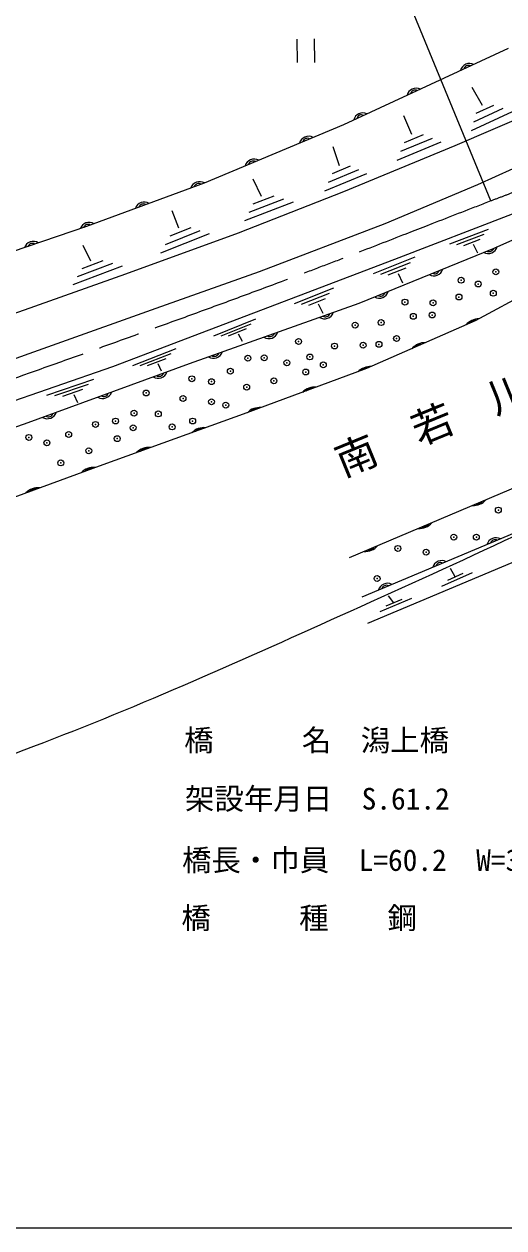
# Model space of a CAD drawing. Units: millimetres, scale not verified. Extents: x 40000 to 680000, y 20000 to 380000.
# Drawn here: x 400582 to 441338, y 205000 to 307197 of the extents above; entities that cross this region are included whole.
import ezdxf
from ezdxf.enums import TextEntityAlignment as Align

# ---------------------------------------------------------------- set-up
doc = ezdxf.new("R2010")
doc.units = ezdxf.units.MM
doc.header["$LTSCALE"] = 1000
doc.header["$PDMODE"] = 32
doc.header["$PDSIZE"] = 500
doc.linetypes.add('CHAIN', pattern=[18.5, 12, -1.5, 3.5, -1.5])
for name, color, linetype, lineweight in [('M-BGD', 7, 'Continuous', 13), ('M-BMK', 2, 'CHAIN', 13), ('M-BMK-SRVR', 3, 'Continuous', 13), ('M-STR-HTXT', 7, 'Continuous', 13), ('M-TTL-BAND', 7, 'Continuous', 13)]:
    doc.layers.add(name, color=color, linetype=linetype, lineweight=lineweight)
doc.layers.add('M-BGD-HTXT', color=7, linetype='Continuous')
doc.styles.add('ＭＳ ゴシック', font='')
doc.styles.get('ＭＳ ゴシック').set_extended_font_data('MS Gothic')

# ---------------------------------------------------------------- blocks, each defined once
blk = doc.blocks.new('田')
at = {"color": 7, "linetype": 'Continuous', "lineweight": 13}
for p, q in [((-0.75, 1), (-0.75, -1)), ((0.75, -1), (0.75, 1))]:
    blk.add_line(p, q, dxfattribs=at)

msp = doc.modelspace()

# ---------------------------------------------------------------- linework, layer by layer
at = {"layer": 'M-BGD'}
for p, q in [((441689, 305111), (427712, 298656)), ((439514, 300287), (438634, 301799)), ((444588, 300051), (437179, 296861)), ((442039, 299752), (438554, 298133)), ((441248, 300025), (438758, 298869)), ((440457, 300298), (438963, 299604)), ((427712, 298656), (415868, 293694)), ((433521, 297815), (432849, 299407)), ((435229, 297490), (432561, 296370)), ((434471, 297797), (432870, 297125)), ((427386, 295174), (426826, 296775)), ((437179, 296861), (427712, 292951)), ((435986, 297184), (432252, 295615)), ((439134, 293568), (445617, 296552)), ((429677, 294498), (426092, 293005)), ((428978, 294819), (426417, 293752)), ((428279, 295139), (426742, 294498)), ((415868, 293694), (405892, 290013)), ((420753, 292569), (420049, 294017)), ((431262, 290275), (439134, 293568)), ((427712, 292951), (418759, 289452)), ((422620, 292324), (419668, 291204)), ((421795, 292583), (420024, 291911)), ((440504, 288187), (451494, 293042)), ((413729, 289875), (413168, 291347)), ((423445, 292066), (419313, 290497)), ((420581, 286206), (431262, 290275)), ((432062, 287236), (442060, 291081)), ((405892, 290013), (395630, 286527)), ((418759, 289452), (409189, 285953)), ((416293, 289388), (412160, 287744)), ((415516, 289644), (412564, 288470)), ((414739, 289900), (412967, 289195)), ((436752, 288545), (440014, 289789)), ((437343, 288477), (439673, 289366)), ((406242, 287056), (405602, 288409)), ((437935, 288409), (439332, 288943)), ((438717, 288513), (439093, 287776)), ((408111, 278117), (432062, 287236)), ((429033, 283492), (440504, 288187)), ((430261, 286025), (433791, 287431)), ((408902, 286638), (404720, 285070)), ((408091, 286865), (405104, 285745)), ((407280, 287092), (405488, 286420)), ((411800, 283085), (420581, 286206)), ((430890, 285962), (433411, 286965)), ((431518, 285898), (433031, 286500)), ((446566, 286161), (438884, 282000)), ((409189, 285953), (400596, 282917)), ((432358, 286023), (432731, 285230)), ((423551, 283482), (426881, 284810)), ((424156, 283411), (426535, 284359)), ((414629, 278371), (429033, 283492)), ((424761, 283340), (426188, 283909)), ((425561, 283450), (425948, 282668)), ((400596, 282917), (393135, 280345)), ((402984, 279929), (411800, 283085)), ((416699, 280728), (420259, 282172)), ((417317, 280726), (419860, 281758)), ((417934, 280725), (419460, 281344)), ((438884, 282000), (429672, 277945)), ((418770, 280895), (419098, 280271)), ((393963, 276739), (402984, 279929)), ((409820, 278203), (413505, 279647)), ((410448, 278201), (413080, 279233)), ((392784, 272843), (408111, 278117)), ((400616, 273249), (414629, 278371)), ((411075, 278199), (412655, 278818)), ((411933, 278370), (412237, 277746)), ((402525, 275685), (406509, 277054)), ((429672, 277945), (419509, 274184)), ((403201, 275654), (406046, 276632)), ((403877, 275623), (405584, 276210)), ((404802, 275765), (405122, 275085)), ((419509, 274184), (407265, 269783)), ((387456, 268768), (400616, 273249)), ((407265, 269783), (395902, 265622)), ((455138, 269388), (429262, 258552)), ((443689, 268460), (428182, 261881)), ((455576, 267169), (429746, 256297)), ((438633, 260603), (436026, 259441)), ((437195, 260263), (436789, 260985)), ((437846, 260553), (436543, 259972)), ((431988, 258057), (431539, 258647)), ((433485, 258433), (430790, 257288)), ((432661, 258344), (431314, 257771))]:
    msp.add_line(p, q, dxfattribs=at)
for centre, radius, start, end in [((438428, 303053), 801, 63.507, 166.07102), ((438323, 303281), 400, 63.507, 166.07102), ((433889, 300957), 801, 63.507, 166.07102), ((433784, 301184), 400, 63.507, 166.07102), ((429349, 298860), 801, 63.507, 166.07102), ((429244, 299088), 400, 63.507, 166.07102), ((424744, 296870), 801, 61.44772, 164.01174), ((424647, 297101), 400, 61.44772, 164.01174), ((420132, 294938), 801, 61.44772, 164.01174), ((420036, 295169), 400, 61.44772, 164.01174), ((415498, 293005), 813, 60.07681, 160.5818), ((415405, 293256), 400, 58.97124, 161.53526), ((410800, 291290), 801, 58.97124, 161.53526), ((410714, 291525), 400, 58.97124, 161.53526), ((406109, 289545), 814, 59.45813, 159.67087), ((406023, 289787), 407, 59.47728, 159.7644), ((401363, 287946), 801, 57.48106, 160.04508), ((401283, 288183), 400, 57.48106, 160.04508), ((440000, 288508), 790, 240.36636, 344.86721), ((440093, 288289), 400, 240.97739, 343.54141), ((435371, 286627), 801, 240.97739, 343.54141), ((435466, 286395), 400, 240.97739, 343.54141), ((430743, 284733), 801, 240.97739, 343.54141), ((430838, 284501), 400, 240.97739, 343.54141), ((426088, 282977), 801, 238.29111, 340.85514), ((426172, 282741), 400, 238.29111, 340.85514), ((439298, 280575), 1613, 92.45165, 138.00431), ((438972, 281241), 798, 91.29507, 137.41782), ((421377, 281302), 801, 238.29111, 340.85514), ((421461, 281066), 400, 238.29111, 340.85514), ((434589, 278769), 1377, 86.76544, 140.74837), ((416666, 279627), 801, 238.29111, 340.85514), ((416750, 279391), 400, 238.29111, 340.85514), ((434342, 279331), 688, 86.76544, 140.74837), ((430029, 276585), 1546, 87.72945, 135.40906), ((429766, 277236), 769, 87.13198, 135.07981), ((411959, 277928), 801, 238.79445, 341.35847), ((412045, 277693), 400, 238.79445, 341.35847), ((407263, 276212), 801, 238.79445, 341.35847), ((425251, 275001), 1377, 83.31698, 137.29991), ((425038, 275576), 688, 83.31698, 137.29991), ((407349, 275976), 400, 238.79445, 341.35847), ((402567, 274495), 801, 238.79445, 341.35847), ((402653, 274260), 400, 238.79445, 341.35847), ((420562, 273266), 1377, 83.31698, 137.29991), ((420349, 273841), 688, 83.31698, 137.29991), ((415848, 271564), 1377, 82.78088, 136.76382), ((415641, 272142), 688, 82.78088, 136.76382), ((411143, 269873), 1377, 82.78088, 136.76382), ((410935, 270450), 688, 82.78088, 136.76382), ((406447, 268177), 1377, 83.12112, 137.10405), ((406236, 268753), 688, 83.12112, 137.10405), ((401752, 266457), 1377, 83.12112, 137.10405), ((401541, 267033), 688, 83.12112, 137.10405), ((438757, 267701), 1377, 266.00062, 319.98356), ((438997, 267136), 688, 266.00062, 319.98356), ((434154, 265748), 1377, 266.00062, 319.98356), ((434394, 265183), 688, 266.00062, 319.98356), ((429552, 263795), 1377, 266.00062, 319.98356), ((429791, 263230), 688, 266.00062, 319.98356), ((440664, 262784), 801, 61.43878, 164.0028), ((440568, 263015), 400, 61.43878, 164.0028), ((436052, 260852), 801, 61.43878, 164.0028), ((435956, 261084), 400, 61.43878, 164.0028), ((431440, 258921), 801, 61.43878, 164.0028), ((431344, 259152), 400, 61.43878, 164.0028)]:
    msp.add_arc(centre, radius, start, end, dxfattribs=at)
for p in [(440650, 286159), (437698, 285448), (439156, 285128), (437520, 284025), (440437, 284345), (432932, 283598), (435315, 283527), (430905, 281855), (433643, 282389), (435244, 282496), (428700, 281642), (423898, 280255), (426957, 279864), (429375, 279935), (430727, 280006), (432221, 280504), (419595, 278832), (420982, 278868), (424858, 278939), (418101, 277730), (422902, 278441), (425997, 278263), (414829, 277090), (416500, 276841), (421800, 276912), (424503, 277659), (410952, 275880), (419488, 276378), (414082, 275418), (416500, 275133), (417710, 274849), (409921, 274173), (411983, 274102), (406648, 273213), (408356, 273497), (409849, 272928), (413157, 272999), (414900, 273497), (400993, 272110), (402523, 271648), (404372, 272359), (408498, 272004), (406079, 270972), (403696, 269941), (440865, 265940), (437077, 263646), (438997, 263646), (432329, 262685), (434729, 262365), (430568, 260125)]:
    msp.add_point(p, dxfattribs=at)
at = {"layer": 'M-BMK'}
msp.add_arc((414018, 364328), 76737, 289.97761, 303.11709, dxfattribs=at)
msp.add_open_spline([(440229, 292180), (434293, 289892), (428383, 287539), (422422, 285318), (411839, 281375), (401189, 277617), (390544, 273845), (386429, 272387), (382332, 270876), (378178, 269531), (373962, 268166), (369687, 266991), (365441, 265720)], degree=3, knots=[0, 0, 0, 0, 1, 1, 1, 2, 2, 2, 3, 3, 3, 4, 4, 4, 4], dxfattribs=at)
at = {"layer": 'M-BMK-SRVR'}
msp.add_line((428465, 320709), (440202, 292233), dxfattribs=at)
at = {"layer": 'M-STR-HTXT'}
msp.add_open_spline([(476253, 282561), (469486, 278561), (462888, 274259), (455951, 270560), (446927, 265750), (437589, 261546), (428271, 257334), (419390, 253319), (410491, 249317), (401379, 245859), (392782, 242595), (384103, 239465), (375210, 237121), (369255, 235551), (363155, 234577), (357078, 233574), (351257, 232613), (345432, 231454), (339538, 231209), (326590, 230669), (313620, 232044), (300711, 233179), (286062, 234467), (271453, 236318), (256936, 238665), (249678, 239838), (242462, 241294), (235300, 242957), (223111, 245787), (211117, 249402), (199026, 252625)], degree=3, knots=[0, 0, 0, 0, 1, 1, 1, 2, 2, 2, 3, 3, 3, 4, 4, 4, 5, 5, 5, 6, 6, 6, 7, 7, 7, 8, 8, 8, 9, 9, 9, 10, 10, 10, 10], dxfattribs=at)
at = {"layer": 'M-TTL-BAND'}
msp.add_line((40000, 205000), (579000, 205000), dxfattribs=at)

# ---------------------------------------------------------------- block references
at = {"layer": 'M-BGD', "xscale": 1000, "yscale": 1000, "rotation": 0.65231}
msp.add_blockref('田', (424522, 304933), dxfattribs=at)

# ---------------------------------------------------------------- texts
at = {"layer": 'M-BGD-HTXT', "style": 'ＭＳ ゴシック'}
msp.add_text('南\u3000若\u3000川', height=2566, rotation=22.276, dxfattribs=at).set_placement((427949, 268020), align=Align.BOTTOM_LEFT)
at = {"layer": 'M-STR-HTXT', "style": 'ＭＳ ゴシック'}
for s, p in [('橋\u3000\u3000\u3000名\u3000潟上橋', (414175, 244931)), ('架設年月日\u3000S.61.2', (414252, 239966)), ('橋長・巾員\u3000L=60.2\u3000W=3.0', (413999, 234759)), ('橋\u3000\u3000\u3000種\u3000\u3000鋼', (413944, 229844))]:
    msp.add_text(s, height=1833, dxfattribs=at).set_placement(p, align=Align.BOTTOM_LEFT)

doc.saveas('drawing.dxf')
